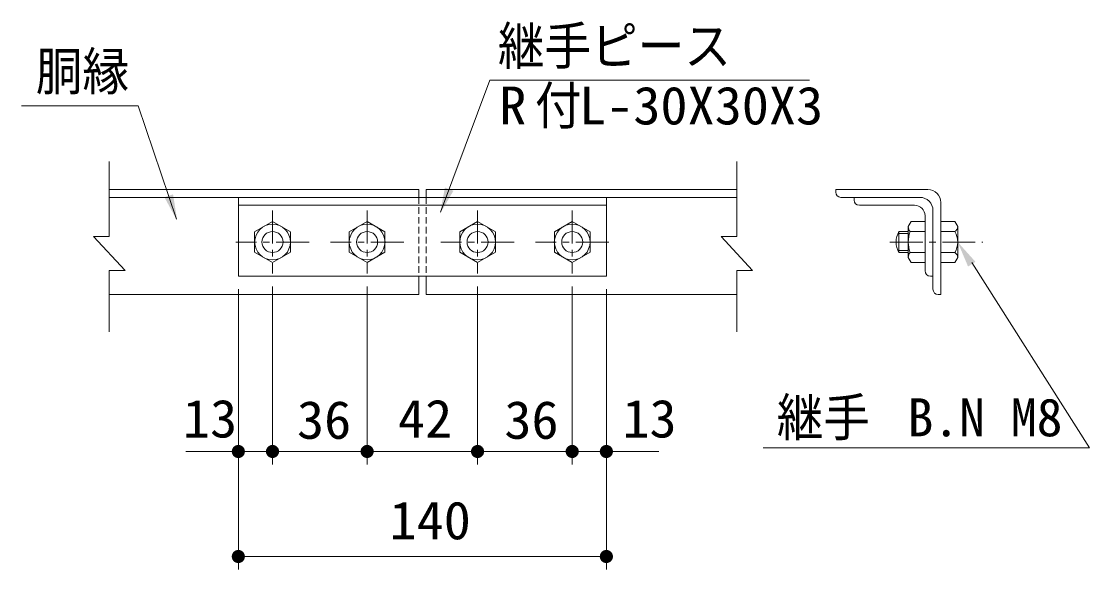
# Model space of a CAD drawing. Units: millimetres, scale not verified, with parts at other scales. Extents: x -4455 to 4455, y -3150 to 3150.
# Drawn here: x 1649 to 2868, y -1760 to -1133 of the extents above; entities that cross this region are included whole.
import ezdxf
from ezdxf.enums import TextEntityAlignment as Align

# ---------------------------------------------------------------- set-up
doc = ezdxf.new("R2010")
doc.units = ezdxf.units.MM
doc.header["$LTSCALE"] = 30
doc.linetypes.add('USER1', pattern=[2, 1.25, -0.25, 0.25, -0.25])
doc.linetypes.add('USER2', pattern=[0.375, 0.25, -0.125])
doc.layers.add('0-0_7詳細', color=7, linetype='Continuous', lineweight=18)
doc.layers.add('0-1_SUNPOU', color=1, linetype='Continuous', lineweight=18)
doc.styles.add('ＭＳ ゴシック', font='')
doc.styles.get('ＭＳ ゴシック').set_extended_font_data('MS Gothic')

# ---------------------------------------------------------------- blocks, each defined once
blk = doc.blocks.new('M1')
at = {"layer": '0-1_SUNPOU'}
blk.add_line((-7.5, 0), (-57.86, 0), dxfattribs=at)
for points in [[(0, 0), (-7.5, 0), (-7.44, 0.94)], [(0, 0), (-7.44, -0.94), (-7.5, 0)], [(0, 0), (-7.44, 0.94), (-7.26, 1.87)], [(0, 0), (-7.26, -1.87), (-7.44, -0.94)], [(0, 0), (-7.26, 1.87), (-6.97, 2.76)], [(0, 0), (-6.97, -2.76), (-7.26, -1.87)], [(0, 0), (-6.97, 2.76), (-6.57, 3.61)], [(0, 0), (-6.57, -3.61), (-6.97, -2.76)], [(0, 0), (-6.57, 3.61), (-6.07, 4.41)], [(0, 0), (-6.07, -4.41), (-6.57, -3.61)], [(0, 0), (-6.07, 4.41), (-5.47, 5.13)], [(0, 0), (-5.47, -5.13), (-6.07, -4.41)], [(0, 0), (-5.47, 5.13), (-4.78, 5.78)], [(0, 0), (-4.78, -5.78), (-5.47, -5.13)], [(0, 0), (-4.78, 5.78), (-4.02, 6.33)], [(0, 0), (-4.02, -6.33), (-4.78, -5.78)], [(0, 0), (-4.02, 6.33), (-3.19, 6.79)], [(0, 0), (-3.19, -6.79), (-4.02, -6.33)], [(0, 0), (-3.19, 6.79), (-2.32, 7.13)], [(0, 0), (-2.32, -7.13), (-3.19, -6.79)], [(0, 0), (-2.32, 7.13), (-1.41, 7.37)], [(0, 0), (-1.41, -7.37), (-2.32, -7.13)], [(0, 0), (-1.41, 7.37), (-0.47, 7.49)], [(0, 0), (-0.47, -7.49), (-1.41, -7.37)], [(0, 0), (-0.47, 7.49), (0.47, 7.49)], [(0, 0), (0.47, -7.49), (-0.47, -7.49)], [(0, 0), (0.47, 7.49), (1.41, 7.37)], [(0, 0), (1.41, 7.37), (2.32, 7.13)], [(0, 0), (2.32, 7.13), (3.19, 6.79)], [(0, 0), (3.19, 6.79), (4.02, 6.33)], [(0, 0), (4.02, 6.33), (4.78, 5.78)], [(0, 0), (4.78, 5.78), (5.47, 5.13)], [(0, 0), (5.47, 5.13), (6.07, 4.41)], [(0, 0), (6.07, 4.41), (6.57, 3.61)], [(0, 0), (6.57, 3.61), (6.97, 2.76)], [(0, 0), (6.97, 2.76), (7.26, 1.87)], [(0, 0), (7.26, 1.87), (7.44, 0.94)], [(0, 0), (7.44, 0.94), (7.5, 0)], [(0, 0), (1.41, -7.37), (0.47, -7.49)], [(0, 0), (2.32, -7.13), (1.41, -7.37)], [(0, 0), (3.19, -6.79), (2.32, -7.13)], [(0, 0), (4.02, -6.33), (3.19, -6.79)], [(0, 0), (4.78, -5.78), (4.02, -6.33)], [(0, 0), (5.47, -5.13), (4.78, -5.78)], [(0, 0), (6.07, -4.41), (5.47, -5.13)], [(0, 0), (6.57, -3.61), (6.07, -4.41)], [(0, 0), (6.97, -2.76), (6.57, -3.61)], [(0, 0), (7.26, -1.87), (6.97, -2.76)], [(0, 0), (7.44, -0.94), (7.26, -1.87)], [(0, 0), (7.5, 0), (7.44, -0.94)]]:
    blk.add_solid(points, dxfattribs=at)

msp = doc.modelspace()

# ---------------------------------------------------------------- linework, layer by layer
at = {"layer": '0-0_7詳細', "color": 4}
for p, q in [((1749.4, -1379.16), (1749.4, -1293.58)), ((2465.68, -1379.16), (2465.68, -1293.58)), ((2447.68, -1379.16), (2483.68, -1417.93)), ((2465.68, -1379.16), (2447.68, -1379.16)), ((1749.4, -1417.93), (1749.4, -1488.12)), ((1749.4, -1417.93), (1767.4, -1417.93)), ((2465.68, -1417.93), (2465.68, -1488.12)), ((2465.68, -1417.93), (2483.68, -1417.93))]:
    msp.add_line(p, q, dxfattribs=at)
at = {"layer": '0-0_7詳細', "lineweight": 9}
for p, q in [((2102.53, -1325.5), (1749.4, -1325.5)), ((2102.53, -1334.5), (2102.53, -1325.5)), ((2465.68, -1325.5), (2110.93, -1325.5)), ((2110.93, -1334.5), (2110.93, -1325.5)), ((2683.47, -1325.5), (2578.47, -1325.5)), ((2578.47, -1325.5), (2578.47, -1328.5)), ((2465.68, -1334.5), (1749.4, -1334.5)), ((1896.73, -1334.5), (1896.73, -1424.5)), ((2316.73, -1334.5), (2316.73, -1424.5)), ((2674.47, -1334.5), (2584.47, -1334.5)), ((2599.47, -1334.5), (2674.47, -1334.5)), ((2599.47, -1334.5), (2599.47, -1337.5)), ((2698.47, -1445.5), (2698.47, -1340.5)), ((2316.73, -1343.5), (1896.73, -1343.5)), ((2605.47, -1343.5), (2668.47, -1343.5)), ((2689.47, -1439.5), (2689.47, -1349.5)), ((2680.47, -1355.5), (2680.47, -1418.5)), ((2680.47, -1409.02), (2680.47, -1361.98)), ((2714.28, -1361.98), (2698.47, -1361.98)), ((2698.47, -1361.98), (2698.47, -1409.02)), ((2717.67, -1367.86), (2714.28, -1361.98)), ((2650.61, -1397.5), (2650.61, -1373.5)), ((2661.27, -1373.5), (2650.61, -1373.5)), ((2661.27, -1403.26), (2661.27, -1367.74)), ((2663.33, -1373.5), (2680.47, -1373.5)), ((2714.28, -1373.5), (2698.47, -1373.5)), ((2661.27, -1397.5), (2650.61, -1397.5)), ((2663.33, -1397.5), (2680.47, -1397.5)), ((2714.28, -1397.5), (2698.47, -1397.5)), ((2661.27, -1403.26), (2664.6, -1409.02)), ((2664.6, -1409.02), (2680.47, -1409.02)), ((2714.28, -1409.02), (2698.47, -1409.02)), ((2316.73, -1424.5), (1896.73, -1424.5)), ((2102.53, -1445.5), (2102.53, -1424.5)), ((2110.93, -1445.5), (2110.93, -1424.5)), ((2102.53, -1445.5), (1749.4, -1445.5)), ((2465.68, -1445.5), (2110.93, -1445.5)), ((2698.47, -1445.5), (2695.47, -1445.5))]:
    msp.add_line(p, q, dxfattribs=at)
at = {"layer": '0-0_7詳細', "color": 3, "linetype": 'USER2'}
for p, q in [((2102.53, -1334.5), (2102.53, -1424.5)), ((2110.93, -1334.5), (2110.93, -1424.5))]:
    msp.add_line(p, q, dxfattribs=at)
at = {"layer": '0-0_7詳細', "color": 1, "linetype": 'USER1'}
for p, q in [((1935.73, -1349.56), (1935.73, -1421.31)), ((2043.73, -1349.56), (2043.73, -1421.31)), ((2169.73, -1349.56), (2169.73, -1421.31)), ((2277.73, -1349.56), (2277.73, -1421.31)), ((1977.43, -1385.5), (1893.83, -1385.5)), ((2085.43, -1385.5), (2001.83, -1385.5)), ((2211.43, -1385.5), (2127.83, -1385.5)), ((2319.43, -1385.5), (2235.83, -1385.5)), ((2640.22, -1385.5), (2746.26, -1385.5))]:
    msp.add_line(p, q, dxfattribs=at)
at = {"layer": '0-0_7詳細', "color": 1}
for p, q in [((2661.27, -1375.9), (2649.4, -1375.9)), ((2661.27, -1395.1), (2649.4, -1395.1)), ((2733.75, -1408.99), (2868.26, -1620.79)), ((1935.73, -1436.31), (1935.73, -1639.81)), ((1935.73, -1436.31), (1935.73, -1639.81)), ((2043.73, -1436.31), (2043.73, -1639.81)), ((2043.73, -1436.31), (2043.73, -1639.81)), ((2169.73, -1436.31), (2169.73, -1639.81)), ((2169.73, -1436.31), (2169.73, -1639.81)), ((2277.73, -1436.31), (2277.73, -1639.81)), ((2277.73, -1436.31), (2277.73, -1639.81)), ((1896.73, -1439.5), (1896.73, -1759.81)), ((1896.73, -1439.5), (1896.73, -1639.81)), ((2316.73, -1439.5), (2316.73, -1759.81)), ((2316.73, -1439.5), (2316.73, -1639.81)), ((2495.7, -1620.79), (2868.26, -1620.79)), ((1866.73, -1624.81), (1836.73, -1624.81)), ((1905.73, -1624.81), (1875.73, -1624.81)), ((1935.73, -1624.81), (1896.73, -1624.81)), ((2043.73, -1624.81), (1935.73, -1624.81)), ((1965.73, -1624.81), (1995.73, -1624.81)), ((2013.73, -1624.81), (1983.73, -1624.81)), ((2043.73, -1624.81), (2169.73, -1624.81)), ((2073.73, -1624.81), (2103.73, -1624.81)), ((2139.73, -1624.81), (2109.73, -1624.81)), ((2169.73, -1624.81), (2277.73, -1624.81)), ((2199.73, -1624.81), (2229.73, -1624.81)), ((2247.73, -1624.81), (2217.73, -1624.81)), ((2277.73, -1624.81), (2316.73, -1624.81)), ((2307.73, -1624.81), (2337.73, -1624.81)), ((2346.73, -1624.81), (2376.73, -1624.81)), ((1926.73, -1744.81), (2286.73, -1744.81))]:
    msp.add_line(p, q, dxfattribs=at)
at = {"layer": '0-0_7詳細', "lineweight": 9}
for points in [[(2548.37, -1200.49), (2183.77, -1200.49), (2127.57, -1351.32)], [(1649.11, -1229.81), (1782.48, -1229.81), (1826.3, -1359.24)], [(2689.47, -1349.5), (2689.47, -1424.5), (2686.47, -1424.5)], [(2661.27, -1367.74), (2664.6, -1361.98), (2680.47, -1361.98)], [(2717.67, -1367.86), (2717.67, -1403.14), (2714.28, -1409.02)]]:
    msp.add_lwpolyline(points, dxfattribs=at)
for points in [[(1935.73, -1361.98), (1915.36, -1373.74), (1915.36, -1397.26), (1935.73, -1409.02), (1956.1, -1397.26), (1956.1, -1373.74)], [(2043.73, -1361.98), (2023.36, -1373.74), (2023.36, -1397.26), (2043.73, -1409.02), (2064.1, -1397.26), (2064.1, -1373.74)], [(2169.73, -1361.98), (2149.36, -1373.74), (2149.36, -1397.26), (2169.73, -1409.02), (2190.1, -1397.26), (2190.1, -1373.74)], [(2277.73, -1361.98), (2257.36, -1373.74), (2257.36, -1397.26), (2277.73, -1409.02), (2298.1, -1397.26), (2298.1, -1373.74)]]:
    msp.add_lwpolyline(points, close=True, dxfattribs=at)
at = {"layer": '0-0_7詳細', "color": 4}
msp.add_lwpolyline([(1749.4, -1379.16), (1731.4, -1379.16), (1767.4, -1417.93)], dxfattribs=at)
at = {"layer": '0-0_7詳細', "lineweight": 9}
for centre, radius in [((1935.73, -1385.5), 20.4), ((2043.73, -1385.5), 20.4), ((2169.73, -1385.5), 20.4), ((2277.73, -1385.5), 20.4), ((1935.73, -1385.5), 12), ((2043.73, -1385.5), 12), ((2169.73, -1385.5), 12), ((2277.73, -1385.5), 12)]:
    msp.add_circle(centre, radius, dxfattribs=at)
for centre, radius, start, end in [((2584.47, -1328.5), 6, 180, 270), ((2683.47, -1340.5), 15, 0, 90), ((2605.47, -1337.5), 6, 180, 270), ((2674.47, -1349.5), 15, 0, 90), ((2674.47, -1349.5), 15, 0, 90), ((2668.47, -1355.5), 12, 0, 90), ((2671.4, -1385.5), 24, 150, 210), ((2670.36, -1367.74), 9.09, 180, 219.3382), ((2697.27, -1385.5), 36, 160.52878, 199.47122), ((2711.79, -1368.17), 5.88, 294.94299, 2.968), ((2694.76, -1385.5), 22.91, 328.40741, 31.59259), ((2670.36, -1403.26), 9.09, 140.6618, 180), ((2711.79, -1402.84), 5.88, 357.032, 65.05701), ((2686.47, -1418.5), 6, 180, 270), ((2695.47, -1439.5), 6, 180, 270)]:
    msp.add_arc(centre, radius, start, end, dxfattribs=at)
at = {"layer": '0-0_7詳細'}
for points in [[(2126.87, -1353.2), (2132.46, -1323.27), (2142.23, -1326.91)], [(1826.94, -1361.13), (1812.38, -1334.39), (1822.25, -1331.05)]]:
    msp.add_solid(points, dxfattribs=at)
at = {"layer": '0-0_7詳細', "color": 1}
msp.add_solid([(2729.53, -1413.51), (2717.67, -1385.5), (2737.97, -1408.15)], dxfattribs=at)

# ---------------------------------------------------------------- block references
at = {"layer": '0-0_7詳細'}
for p in [(1896.73, -1624.81), (1935.73, -1624.81), (2043.73, -1624.81), (2169.73, -1624.81), (2277.73, -1624.81), (2316.73, -1744.81)]:
    msp.add_blockref('M1', p, dxfattribs=at)
at = {"layer": '0-0_7詳細', "rotation": 180}
for p in [(1935.73, -1624.81), (2043.73, -1624.81), (2169.73, -1624.81), (2277.73, -1624.81), (2316.73, -1624.81), (1896.73, -1744.81)]:
    msp.add_blockref('M1', p, dxfattribs=at)

# ---------------------------------------------------------------- texts
at = {"layer": '0-0_7詳細', "color": 3, "style": 'ＭＳ ゴシック'}
for s, width, p in [('継手ピース', 0.9, (2192.93, -1196.03)), ('胴縁', 0.9, (1665.61, -1225.13)), ('付', 0.9, (2235.24, -1264.18)), ('R', 1.05, (2194.5, -1264.18)), ('L-30X30X3', 1.05, (2285.58, -1264.18)), ('継手', 0.9, (2511.22, -1620.45)), ('13', 1.05, (1833.48, -1621.84)), ('36', 1.05, (1963.65, -1623.31)), ('42', 1.05, (2078.91, -1621.84)), ('36', 1.05, (2200.31, -1623.31)), ('13', 1.05, (2334.99, -1621.84)), ('140', 1.05, (2069.23, -1738.14))]:
    msp.add_text(s, height=43.33, dxfattribs=dict(at, width=width)).set_placement(p, align=Align.BOTTOM_LEFT)
msp.add_text('B.N M8', height=43.33, dxfattribs=at).set_placement((2660.42, -1620.45), align=Align.BOTTOM_LEFT)

doc.saveas('drawing.dxf')
